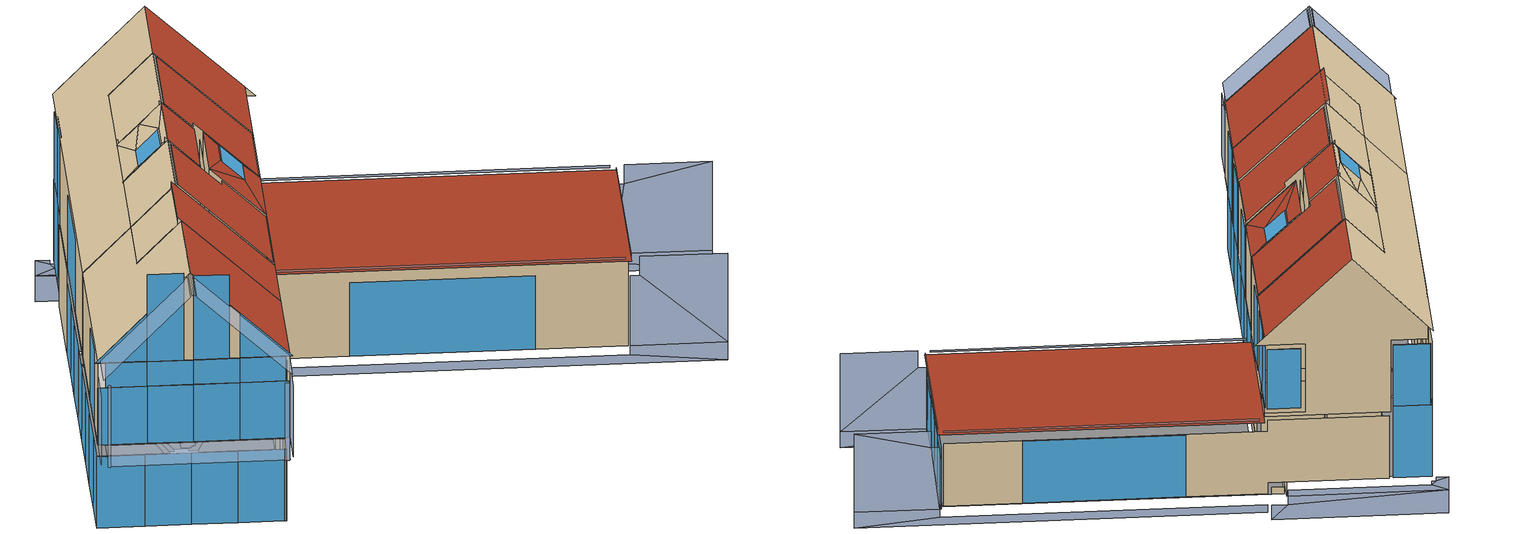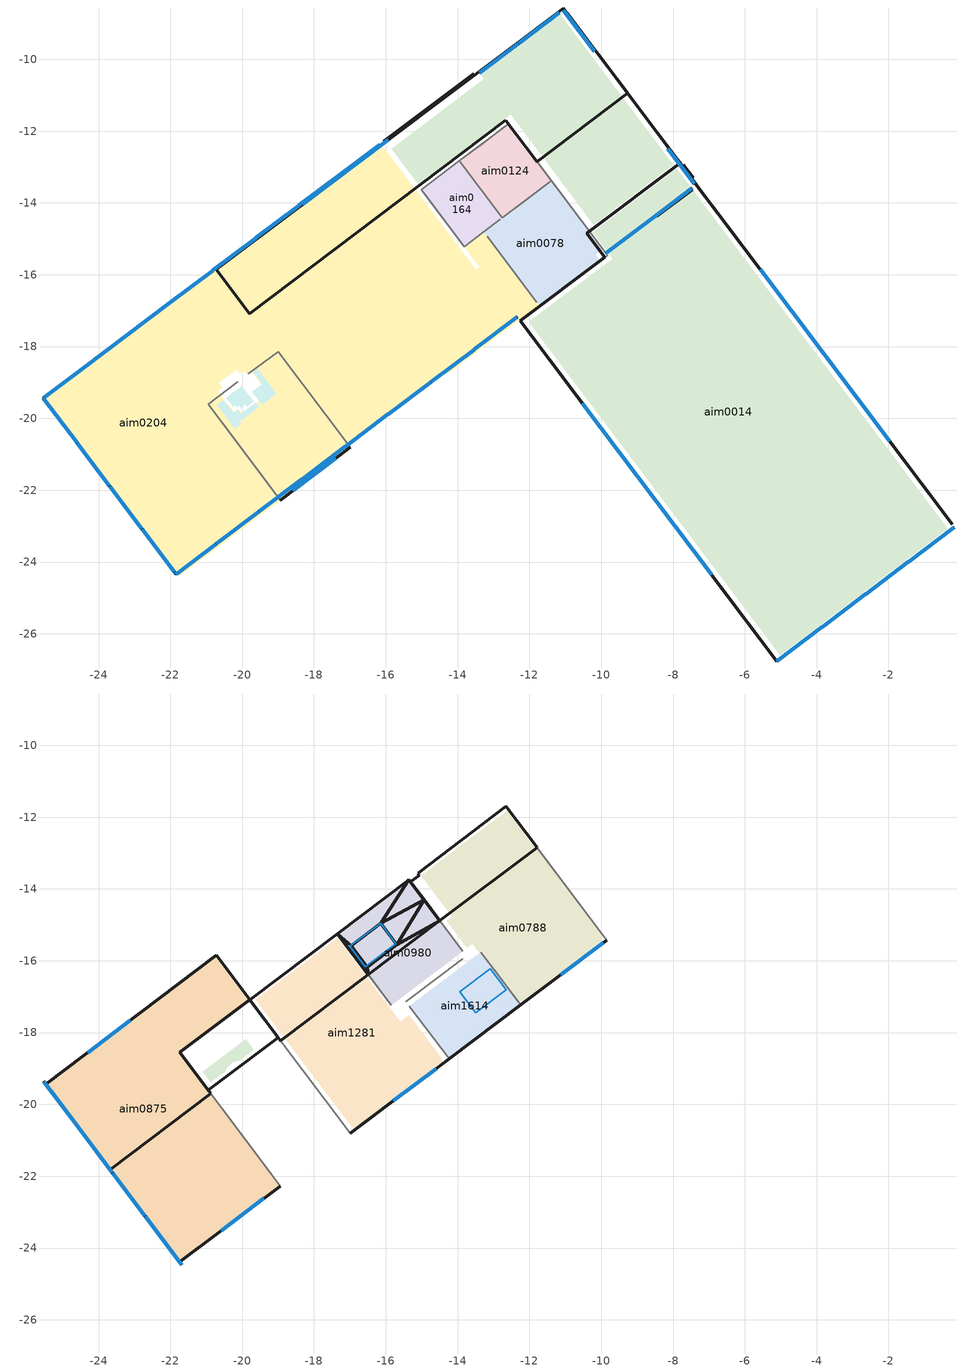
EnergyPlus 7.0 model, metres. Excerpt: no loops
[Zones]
aim0014
 floor outside (construction-51): -15.1,-13.48 -15.84,-12.49 -13.26,-10.55 -13.35,-10.43 -11.14,-8.76 -7.99,-12.94 -10.2,-14.6 -12.52,-11.53 z0
 floor outside (construction-26): -5.02,-26.59 -12.01,-17.31 -9.68,-15.55 -10.23,-14.81 -7.9,-13.05 -0.35,-23.07 z-0.55
 wall outside (construction-70): -13.56,-10.41 -16.05,-12.29 z0:3; -8.45,-14.37 -7.47,-13.63 z2.66:2.96; -7.44,-13.3 -7.72,-12.93 z-0.45:-0.15; -7.77,-12.86 -10.41,-14.85 -9.91,-15.52 -12.25,-17.29 z-0.55:0; -7.11,-13.81,5.76 -8.23,-12.33,5.76 -8.23,-12.33,2.93 -7.32,-13.52,2.93 -7.32,-13.52,2.78 -10.11,-9.83,2.78 -10.11,-9.83,5.76 -10.93,-8.73,5.76 -10.93,-8.73,6.31 -9.26,-10.95,9.2; -0.22,-22.95,-0.44 -1.97,-20.63,-0.44 -1.97,-20.63,2.15 -5.58,-15.84,2.15 -5.58,-15.84,-0.44 -7.39,-13.44,-0.44 -7.39,-13.44,0.02 -10.07,-9.88,0.02 -10.07,-9.88,2.62 -7.39,-13.44,2.62 -7.39,-13.44,2.16 -0.22,-22.95,2.16; -20.72,-15.85,3 -20.72,-15.85,6.1 -13.53,-10.43,6.1 -13.53,-10.43,3 -15.93,-12.24,3 -15.93,-12.24,5.7 -18.32,-14.05,5.7 -18.32,-14.05,3; -5.12,-26.76,-0.55 -5.12,-26.76,2.54 -12.25,-17.29,2.54 -12.25,-17.29,-0.55 -10.53,-19.57,-0.55 -10.53,-19.57,2.15 -6.92,-24.36,2.15 -6.92,-24.36,-0.55
 wall outside (construction-51): -19.79,-17.08,7.7 -12.65,-11.7,7.7 -11.79,-12.85,9.2 -9.26,-10.95,9.2 -11.06,-8.57,6.1 -20.72,-15.85,6.1
 wall outside (construction-267): -12.31,-9.56 -13.39,-10.38 / -10.19,-9.78 -11.06,-8.62 z0:3; -12.31,-9.56 -13.39,-10.38 z3:6.14; -1.97,-20.63 -5.58,-15.84 z-0.44:2.15; -15.93,-12.24 -18.32,-14.05 z3:5.7; -5.12,-26.76 -3.84,-25.8 -2.64,-24.89 -1.44,-23.99 -0.16,-23.03 z-0.55:1.55; -5.12,-26.76 -3.84,-25.8 -2.64,-24.89 -1.44,-23.99 -0.16,-23.03 z1.55:2; -10.19,-9.78 -11.02,-8.67 / -9.87,-15.4 -8.59,-14.43 z3:5.55; -7.41,-13.47 -8.15,-12.49 / -8.59,-14.43 -7.47,-13.59 z3.08:5.55; -10.53,-19.57 -6.92,-24.36 z-0.55:2.15; -12.31,-9.56,0 -12.31,-9.56,2.62 -12.07,-9.38,2.62 -12.07,-9.38,3 -11.18,-8.71,3 -11.18,-8.71,0; -12.31,-9.56,3.08 -12.31,-9.56,5.55 -11.18,-8.71,5.55 -11.18,-8.71,3 -12.07,-9.38,3 -12.07,-9.38,3.08
 wall to aim0788 (construction-31): -13.45,-12.31 -12.81,-11.83 z3:5.1; -15.07,-13.52 -14.73,-13.27 z3:5.03; -9.85,-15.43,3 -9.85,-15.43,6.1 -11.79,-12.85,9.2 -12.65,-11.7,7.7 -12.65,-11.7,3; -14.73,-13.27,5.03 -14.73,-13.27,3 -13.45,-12.31,3 -13.45,-12.31,5.1 -12.81,-11.83,5.1 -12.81,-11.83,3 -12.65,-11.7,3 -12.65,-11.7,7.7 -15.07,-13.52,7.7 -15.07,-13.52,5.03
 wall to aim0164 (construction-31): -15.01,-13.63 -13.95,-12.83 z0:3
 wall to aim0124 (construction-31): -13.35,-12.38 -12.71,-11.9 z0:2.1; -12.58,-11.8 -11.39,-13.38 z0:3; -13.95,-12.83,0 -13.35,-12.38,0 -13.35,-12.38,2.1 -12.71,-11.9,2.1 -12.71,-11.9,0 -12.58,-11.8,0 -12.58,-11.8,3 -13.95,-12.83,3
 wall to aim0875 (construction-31): -20.6,-16.01 -20.12,-16.65 z3:5.1; -19.79,-17.08,3 -19.79,-17.08,7.7 -20.72,-15.85,6.1 -20.72,-15.85,3 -20.6,-16.01,3 -20.6,-16.01,5.1 -20.12,-16.65,5.1 -20.12,-16.65,3
 wall to aim0980 (construction-31): -16.24,-14.41 -15.36,-13.74 / -17.35,-15.24 -16.47,-14.58 z3:5.03; -16.47,-14.58,5.03 -16.47,-14.58,3 -16.24,-14.41,3 -16.24,-14.41,5.03 -15.36,-13.74,5.03 -15.36,-13.74,7.7 -17.35,-15.24,7.7 -17.35,-15.24,5.03
 wall to aim1281 (construction-31): -19.65,-16.98 -19.01,-16.5 z3:5.1; -17.98,-15.72 -17.35,-15.24 z3:5.03; -19.65,-16.98,3 -19.65,-16.98,5.1 -19.01,-16.5,5.1 -19.01,-16.5,3 -17.98,-15.72,3 -17.98,-15.72,5.03 -17.35,-15.24,5.03 -17.35,-15.24,7.7 -19.79,-17.08,7.7 -19.79,-17.08,3
 wall to aim0078 (construction-31): -9.82,-15.46 -11.71,-16.88 z0:2.16; -9.93,-15.32,0 -9.93,-15.32,2.48 -11.04,-13.85,2.48 -11.04,-13.85,2.62 -11.31,-13.48,2.62 -11.31,-13.48,0
 wall to aim0204 (construction-31): -11.71,-16.88 -12.25,-17.29 z0:2.16
 window (PwindowType-20): -12.31,-9.56 -13.38,-10.37 / -11.18,-8.71 -12.27,-9.53 z0:2.99; -12.31,-9.56 -13.38,-10.37 z3:6.13; -11.18,-8.71 -12.3,-9.55 z3:5.54
 window (NPwindowType-158): -1.97,-20.63 -5.57,-15.85 z-0.44:2.14; -15.93,-12.24 -18.32,-14.04 z3:5.69; -10.53,-19.57 -6.93,-24.36 z-0.55:2.14
 window (NPwindowType-20): -5.12,-26.76 -3.85,-25.8 / -3.84,-25.8 -2.65,-24.9 / -2.64,-24.89 -1.45,-24 / -1.44,-23.99 -0.17,-23.03 z-0.55:1.54; -5.12,-26.76 -3.85,-25.8 / -3.84,-25.8 -2.65,-24.9 / -2.64,-24.89 -1.45,-24 / -1.44,-23.99 -0.17,-23.03 z1.55:1.99; -10.19,-9.78 -11.06,-8.63 z0:2.99; -10.19,-9.78 -11.02,-8.68 / -9.87,-15.4 -8.6,-14.44 z3:5.54; -7.41,-13.47 -8.15,-12.49 / -8.59,-14.43 -7.47,-13.59 z3.08:5.54
 roof outside (construction-51): -9.85,-15.43,6.1 -7.32,-13.52,6.1 -9.26,-10.95,9.2 -11.79,-12.85,9.2; -5.06,-26.84 -0.1,-23.11 -7.32,-13.52 -12.28,-17.26 z2.54
aim0078
 floor outside (construction-51): -11.71,-16.88 -13.27,-14.8 -11.39,-13.38 -10.37,-14.73 -10.57,-14.88 -10.02,-15.61 z0
 floor to aim0788 (construction-43): -12.9,-15.29 -13.27,-14.8 -11.39,-13.38 -11.02,-13.87 z3; -11.84,-16.7 -12.89,-15.31 -11,-13.89 -9.96,-15.28 z3
 wall to aim0164 (construction-31): -12.82,-14.46 -13.27,-14.8 z0:3
 wall to aim0124 (construction-31): -11.52,-13.48 -12.15,-13.96 z0:2.1; -12.76,-14.41,3 -11.39,-13.38,3 -11.39,-13.38,0 -11.52,-13.48,0 -11.52,-13.48,2.1 -12.15,-13.96,2.1 -12.15,-13.96,0 -12.76,-14.41,0
 wall to aim0204 (construction-31): -11.79,-16.77,2.48 -12.9,-15.3,2.48 -12.9,-15.3,2.62 -13.18,-14.93,2.62 -13.18,-14.93,0 -11.79,-16.77,0
aim0124
 floor outside (construction-51): -12.76,-14.41 -13.95,-12.83 -12.58,-11.8 -11.39,-13.38 z0
 floor to aim0788 (construction-43): -12.76,-14.41 -13.95,-12.83 -12.58,-11.8 -11.39,-13.38 z3
 wall to aim0164 (construction-31): -13.95,-12.83 -12.76,-14.41 z0:3
aim0164
 floor outside (construction-51): -13.82,-15.21 -15.01,-13.63 -13.95,-12.83 -12.76,-14.41 z0
 floor to aim0788 (construction-43): -13.82,-15.21 -15.01,-13.63 -13.95,-12.83 -12.76,-14.41 z3
 wall to aim0204 (construction-31): -14.93,-13.73 -13.89,-15.12 z0:2.13; -13.82,-15.21 -13.27,-14.8 z0:3; -13.82,-15.21,3 -15.01,-13.63,3 -15.01,-13.63,0 -14.93,-13.73,0 -14.93,-13.73,2.13 -13.89,-15.12,2.13 -13.89,-15.12,0 -13.82,-15.21,0
aim0204
 floor outside (construction-51): -12.25,-17.29 -13.82,-15.21 -13.27,-14.8 -11.71,-16.88 z0; -21.72,-24.24 -20,-19.87 -19.39,-19.41 -12.44,-17.25 z0; -19.39,-19.41 -19.58,-19.16 -19.45,-19.07 -12.44,-17.25 z0; -19.45,-19.07 -19.73,-18.7 -16.05,-12.46 -12.44,-17.25 z0; -21.72,-24.24 -20.22,-19.84 -20.1,-19.75 -20,-19.87 z0; -21.72,-24.24 -20.53,-19.69 -20.41,-19.6 -20.22,-19.84 z0; -21.72,-24.24 -25.33,-19.45 -20.62,-19.57 -20.53,-19.69 z0; -19.85,-18.79 -19.95,-18.67 -16.05,-12.46 -19.73,-18.7 z0; -20.07,-18.76 -20.16,-18.64 -16.05,-12.46 -19.95,-18.67 z0; -25.33,-19.45 -20.68,-19.23 -20.5,-19.47 -20.62,-19.57 z0; -25.33,-19.45 -20.65,-19.01 -20.56,-19.13 -20.68,-19.23 z0; -25.33,-19.45 -16.05,-12.46 -20.16,-18.64 -20.65,-19.01 z0
 floor to aim0788 (construction-43): -12.34,-17.18 -13.82,-15.21 -13.27,-14.8 -11.79,-16.77 z3
 floor to aim1614 (construction-43): -14.24,-18.73 -15.34,-17.27 -13.35,-15.76 -12.24,-17.23 z3
 floor to aim0014 (construction-43): -19.79,-17.08 -20.72,-15.85 -16.14,-12.4 -15.21,-13.63 z3
 floor to aim0980 (construction-43): -15.84,-17.24 -16.92,-15.81 -14.93,-14.31 -13.85,-15.74 z3; -16.92,-15.81 -17.35,-15.24 -15.36,-13.74 -14.93,-14.31 z3
 floor to aim1281 (construction-43): -16.94,-20.64 -19.62,-17.08 -17.36,-15.37 -15.6,-17.71 -15.35,-17.52 -14.43,-18.75 z3
 floor to aim1574 (construction-43): -18.9,-22.12 -20.2,-20.4 -19.95,-20.22 -19.86,-20.34 -18.75,-19.51 -19.4,-18.65 -19.03,-18.37 -17.18,-20.83 z3
 floor to aim1321 (construction-43): -21.31,-19.12 -21.74,-18.55 -19.79,-17.08 -19,-18.14 -19.5,-18.52 -19.87,-18.03 z3
 floor to aim0875 (construction-43): -21.74,-24.39 -25.47,-19.43 -20.72,-15.85 -19.79,-17.08 -21.74,-18.55 -18.94,-22.28 z3
 wall outside (construction-267): -16.17,-12.38 -17.23,-13.17 -18.43,-14.08 -19.63,-14.98 -20.82,-15.88 -22.02,-16.79 -23.22,-17.69 -24.42,-18.59 -25.54,-19.43 -24.59,-20.69 -23.69,-21.89 -22.79,-23.08 -21.88,-24.28 -21.84,-24.34 -20.72,-23.49 -19.52,-22.59 -18.33,-21.69 -17.13,-20.79 -15.93,-19.88 -14.73,-18.98 -13.53,-18.08 -12.34,-17.18 z0:2.62
 window (NPwindowType-20): -21.84,-24.34 -20.73,-23.5 / -20.72,-23.49 -19.53,-22.6 / -19.52,-22.59 -18.33,-21.7 / -18.33,-21.69 -17.14,-20.79 / -17.13,-20.79 -15.94,-19.89 / -15.93,-19.88 -14.74,-18.99 / -14.73,-18.98 -13.54,-18.08 / -13.53,-18.08 -12.35,-17.18 / -21.88,-24.28 -21.85,-24.33 / -23.69,-21.89 -22.79,-23.08 / -22.79,-23.08 -21.89,-24.27 / -24.59,-20.69 -23.69,-21.88 / -25.54,-19.43 -24.6,-20.68 z0:2.62
 window (PwindowType-20): -16.17,-12.38 -17.22,-13.17 / -17.23,-13.17 -18.42,-14.07 / -18.43,-14.08 -19.62,-14.97 / -19.63,-14.98 -20.82,-15.88 / -20.82,-15.88 -22.01,-16.78 / -22.02,-16.79 -23.21,-17.68 / -23.22,-17.69 -24.41,-18.58 / -24.42,-18.59 -25.53,-19.43 z0:2.62
aim1574
 floor outside (construction-70): -20.25,-19.67 -20.44,-19.43 -20.01,-19.1 -19.68,-19.53 -19.87,-19.67 -19.91,-19.61 -20.04,-19.7 -20.08,-19.64 -20.14,-19.69 -20.19,-19.63 z0.59
 floor to aim0204 (construction-31): -20.2,-20.28 -20.7,-19.62 -20.52,-19.49 -20.25,-19.85 -20.13,-19.76 -20.04,-19.88 -19.62,-19.56 -19.53,-19.68 -20.07,-20.09 -20.02,-20.15 z2.84; -19.45,-19.62 -19.72,-19.26 -19.44,-19.05 -19.72,-18.68 -19.6,-18.59 -19.05,-19.32 z2.84
 wall outside (construction-70): -18.94,-22.28,3 -18.59,-22.01,3 -18.59,-22.01,5.7 -17.39,-21.11,5.7 -17.39,-21.11,3 -16.99,-20.81,3 -16.99,-20.81,6.1 -18.94,-22.28,6.1
 wall outside (construction-267): -18.59,-22.01 -17.39,-21.11 z3:5.7
 wall to aim1281 (construction-31): -19,-18.14,3 -19,-18.14,9.31 -16.99,-20.81,6.1 -16.99,-20.81,3
 wall to aim0875 (construction-31): -20.56,-20.13 -19.42,-21.64 z3:5.03; -18.94,-22.28,6.1 -20.95,-19.61,9.31 -20.95,-19.61,3 -20.56,-20.13,3 -20.56,-20.13,5.03 -19.42,-21.64,5.03 -19.42,-21.64,3 -18.94,-22.28,3
 wall to aim1321 (construction-31): -19,-18.14 -19.82,-18.76 z3:9.07; -20.12,-18.99 -20.95,-19.61 z3.08:9.07
 window (NPwindowType-158): -18.59,-22.01 -17.4,-21.11 z3:5.69
 roof outside (construction-51): -18.94,-22.28,6.1 -16.99,-20.81,6.1 -19,-18.14,9.31 -20.95,-19.61,9.31
aim0788
 wall outside (construction-51): -14.49,-14.89,9.2 -11.79,-12.85,9.2 -12.65,-11.7,7.7 -15.11,-13.56,7.7 -15.07,-13.61,7.77 -15.32,-13.8,7.77
 wall outside (construction-70): -12.24,-17.23,3 -11.13,-16.39,3 -11.13,-16.39,5.7 -9.93,-15.49,5.7 -9.93,-15.49,3 -9.85,-15.43,3 -9.85,-15.43,6.1 -12.24,-17.23,6.1
 wall outside (construction-267): -11.13,-16.39 -9.93,-15.49 z3:5.7
 wall to aim1614 (construction-31): -12.85,-16.43 -12.37,-17.07 z3:5.1; -12.24,-17.23,6.1 -13.35,-15.76,7.87 -13.35,-15.76,3 -12.85,-16.43,3 -12.85,-16.43,5.1 -12.37,-17.07,5.1 -12.37,-17.07,3 -12.24,-17.23,3
 wall to aim0980 (construction-31): -14.93,-14.31,3 -14.93,-14.31,8.44 -15.23,-13.91,7.92 -15.23,-13.91,3; -13.85,-15.74,3 -13.85,-15.74,8.18 -14.53,-14.83,9.27 -14.53,-14.83,8.76 -14.74,-14.55,8.76 -14.93,-14.31,8.44 -14.93,-14.31,3
 window (NPwindowType-158): -11.13,-16.39 -9.94,-15.49 z3:5.69
 roof outside (construction-51): -13.74,-15.64,8.19 -13.5,-15.45,8.19 -12.21,-17.16,6.13 -9.94,-15.45,6.13 -11.79,-12.99,9.09 -14.3,-14.89,9.09
aim0875
 wall outside (construction-51): -23.68,-21.82,9.2 -20.88,-19.7,9.2 -21.74,-18.55,7.7 -19.79,-17.08,7.7 -20.72,-15.85,6.1 -25.47,-19.43,6.1
 wall outside (construction-70): -25.47,-19.43,3 -25.47,-19.43,6.1 -20.72,-15.85,6.1 -20.72,-15.85,3 -23.12,-17.66,3 -23.12,-17.66,5.7 -24.31,-18.56,5.7 -24.31,-18.56,3; -21.74,-24.39,3 -20.58,-23.51,3 -20.58,-23.51,5.7 -19.38,-22.61,5.7 -19.38,-22.61,3 -18.94,-22.28,3 -18.94,-22.28,6.1 -21.74,-24.39,6.1
 wall outside (construction-267): -23.12,-17.66 -24.31,-18.56 / -20.58,-23.51 -19.38,-22.61 z3:5.7; -25.47,-19.43 -24.51,-20.71 -23.61,-21.91 -22.7,-23.11 -21.74,-24.39 z3:5.1; -25.32,-19.63 -24.51,-20.71 -23.61,-21.91 -22.7,-23.11 z5.1:6; -21.8,-24.31,5.1 -21.8,-24.31,5.85 -21.89,-24.19,5.85 -21.89,-24.19,6 -22.7,-23.11,6 -22.7,-23.11,5.1; -24.51,-20.71,6 -24.51,-20.71,7.76 -25.53,-19.36,6; -23.61,-21.91,6 -23.61,-21.91,9.08 -23.68,-21.82,9.2 -24.51,-20.71,7.76 -24.51,-20.71,6; -22.7,-23.11,6 -22.7,-23.11,7.64 -23.61,-21.91,9.08 -23.61,-21.91,6; -21.68,-24.47,6 -22.7,-23.11,7.64 -22.7,-23.11,6
 wall to aim1321 (construction-31): -21.16,-18.11 -20.36,-17.51 z3:5.44; -21.16,-18.11,3 -21.16,-18.11,5.44 -20.36,-17.51,5.44 -20.36,-17.51,3 -19.79,-17.08,3 -19.79,-17.08,7.7 -21.74,-18.55,7.7 -21.74,-18.55,3; -21.04,-19.49,3 -21.74,-18.55,3 -21.74,-18.55,7.7 -21.04,-19.49,8.92
 window (NPwindowType-20): -25.47,-19.43 -24.51,-20.71 / -24.51,-20.71 -23.61,-21.9 / -23.61,-21.91 -22.71,-23.1 / -22.7,-23.11 -21.75,-24.38 z3:5.09; -25.32,-19.63 -24.51,-20.71 / -24.51,-20.71 -23.61,-21.9 / -23.61,-21.91 -22.71,-23.1 / -22.7,-23.11 -21.82,-24.28 z5.1:5.99; -24.51,-20.71 -23.8,-21.65 z6:9.19; -23.61,-21.91 -22.92,-22.82 z6:9.07; -24.51,-20.71,6.01 -24.51,-20.71,7.75 -25.52,-19.37,6.01; -21.68,-24.46,6.01 -22.7,-23.11,7.63 -22.7,-23.11,6.01
 window (NPwindowType-158): -23.12,-17.66 -24.31,-18.56 / -20.58,-23.51 -19.39,-22.62 z3:5.69
 roof outside (construction-51): -21.74,-24.39,6.1 -18.94,-22.28,6.1 -20.88,-19.7,9.2 -23.68,-21.82,9.2
aim0980
 wall outside (construction-51): -16.14,-14.96,8.22 -14.93,-14.31,8.44 -15.36,-13.74,7.7; -17.35,-15.24,7.7 -16.97,-15.58,8.22 -16.14,-14.96,8.22 -15.36,-13.74,7.7; -15.69,-15.56,9 -14.49,-14.89,9.2 -14.93,-14.31,8.44; -15.69,-15.56,9 -14.93,-14.31,8.44 -16.14,-14.96,8.22; -16.48,-16.39,9.2 -16.97,-15.58,8.22 -17.35,-15.24,7.7; -16.48,-16.39,9.2 -14.49,-14.89,9.2 -15.69,-15.56,9 -16.52,-16.18,9; -16.48,-16.39,9.2 -16.52,-16.18,9 -16.97,-15.58,8.22
 wall outside (construction-267): -16.52,-16.18,9 -15.69,-15.56,9 -16.14,-14.96,8.22 -16.97,-15.58,8.22
 wall to aim1281 (construction-31): -16.86,-15.9 -16.37,-16.54 z3:5.1; -15.84,-17.24,8.18 -16.53,-16.33,9.28 -16.53,-16.33,8.76 -16.74,-16.06,8.76 -16.92,-15.81,8.44 -16.92,-15.81,3 -16.86,-15.9,3 -16.86,-15.9,5.1 -16.37,-16.54,5.1 -16.37,-16.54,3 -15.84,-17.24,3; -16.92,-15.81,8.44 -17.35,-15.24,7.7 -17.35,-15.24,3 -16.92,-15.81,3
 wall to aim1614 (construction-31): -15.44,-17.14 -13.86,-15.95 z3:7.87
 roof outside (construction-51): -15.84,-17.24,8.18 -13.85,-15.74,8.18 -14.49,-14.89,9.2 -16.48,-16.39,9.2
 skylight (PwindowType-72): -15.72,-15.52,8.95 -16.14,-14.96,8.22 -17,-15.6,8.22 -16.57,-16.17,8.95
aim1281
 wall outside (construction-51): -18.93,-18.23,9.2 -16.48,-16.39,9.2 -17.35,-15.24,7.7 -19.79,-17.08,7.7
 wall outside (construction-70): -16.99,-20.81,3 -15.79,-19.9,3 -15.79,-19.9,5.7 -14.59,-19,5.7 -14.59,-19,3 -14.24,-18.73,3 -14.24,-18.73,6.1 -16.99,-20.81,6.1
 wall outside (construction-267): -15.79,-19.9 -14.59,-19 z3:5.7
 wall to aim1321 (construction-31): -19,-18.14,3 -19,-18.14,9.07 -19.79,-17.08,7.7 -19.79,-17.08,3
 wall to aim1614 (construction-31): -14.24,-18.73,3 -15.34,-17.27,3 -15.34,-17.27,7.87 -14.24,-18.73,6.1
 window (NPwindowType-158): -15.79,-19.9 -14.6,-19.01 z3:5.69
 roof outside (construction-51): -16.87,-20.68,6.13 -14.41,-18.83,6.13 -15.27,-17.69,7.51 -15.52,-17.87,7.51 -16.51,-16.55,9.09 -18.72,-18.22,9.09
aim1321
 floor outside (construction-70): -20.58,-19.16 -20.71,-18.98 -20.17,-18.57 -20.08,-18.69 -20.26,-18.83 -20.31,-18.77 -20.43,-18.86 -20.38,-18.92 -20.56,-19.05 -20.52,-19.11 z2.73; -20.58,-19.16 -20.71,-18.98 -20.17,-18.57 -20.08,-18.69 -20.26,-18.83 -20.31,-18.77 -20.43,-18.86 -20.38,-18.92 -20.56,-19.05 -20.52,-19.11 z2.98
 floor to aim0204 (construction-31): -20.88,-19.38 -21.1,-19.09 -19.9,-18.18 -19.68,-18.48 -20.08,-18.78 -20.12,-18.79 -20.15,-18.79 -20.19,-18.8 -20.23,-18.82 -20.26,-18.83 -20.29,-18.85 -20.32,-18.87 -20.35,-18.9 -20.38,-18.92 -20.4,-18.95 -20.43,-18.98 -20.45,-19.01 -20.46,-19.05 -20.48,-19.08 z2.84
 wall outside (construction-51): -20.95,-19.61,9.07 -19,-18.14,9.07 -19.79,-17.08,7.7 -21.74,-18.55,7.7
aim1614
 wall outside (construction-70): -14.24,-18.73 -12.24,-17.23 z3:6.1
 roof outside (construction-51): -12.68,-16.83,6.66 -13.35,-15.76,7.87 -13.14,-16.21,7.41; -15.34,-17.27,7.87 -13.97,-16.83,7.41 -13.14,-16.21,7.41 -13.35,-15.76,7.87; -14.24,-18.73,6.1 -12.24,-17.23,6.1 -12.68,-16.83,6.66 -13.5,-17.45,6.66; -12.68,-16.83,6.66 -12.24,-17.23,6.1 -13.35,-15.76,7.87; -15.34,-17.27,7.87 -13.5,-17.45,6.66 -13.97,-16.83,7.41; -14.24,-18.73,6.1 -13.5,-17.45,6.66 -15.34,-17.27,7.87
 roof outside (construction-7): -13.5,-17.45,6.66 -12.68,-16.83,6.66 -13.14,-16.21,7.41 -13.97,-16.83,7.41
 skylight (PwindowType-72): -13.94,-16.87,7.36 -13.5,-17.45,6.66 -12.64,-16.81,6.66 -13.08,-16.22,7.36
shading: -19.65,-18.93 -20.35,-18.83 / -20.35,-18.83 -20.45,-19.53 / -20.45,-19.53 -19.75,-19.63 / -19.75,-19.63 -19.65,-18.93 z-1.8:-0.55; -0.22,-22.95 -7.21,-13.68 / -5.18,-26.68 -12.15,-17.42 z2.62:2.7; -26.65,-20.32 -25.55,-19.49 z3.08:5.54; -22.92,-25.27 -21.81,-24.44 z3.11:5.7; -23.14,-25.28 -23.23,-25.16 z3.08:5.91; -26.62,-20.65 -26.67,-20.59 z3.08:6.06; -0.24,-23.21 -4.91,-26.73 z2.63:2.7; -19.65,-18.93 -20.35,-18.83 / -20.35,-18.83 -20.45,-19.53 / -20.45,-19.53 -19.75,-19.63 / -19.75,-19.63 -19.65,-18.93 z-0.55:-0.27; -24.92,-22.62,9.09 -23.81,-21.79,9.09 -25.5,-19.55,6.18 -26.6,-20.38,6.18; -24.85,-22.7,9.2 -9.4,-11.06,9.2 -9.44,-11.02,9.14 -24.89,-22.66,9.14; -24.82,-22.75,9.15 -9.37,-11.1,9.15 -9.4,-11.06,9.2 -24.85,-22.7,9.2; -22.94,-25.25,6.13 -21.83,-24.42,6.13 -23.69,-21.96,9.09 -24.79,-22.79,9.09; 1.76,-25.58,-1.2 -0.13,-23.07,-0.89 -0.13,-23.07,-0.55 1.76,-25.58,-0.55; 1.76,-25.58,-1.2 -7.39,-13.44,-1.2 -7.39,-13.44,-0.89 -0.13,-23.07,-0.89; -7.44,-13.3,-1.5 -7.81,-12.81,-0.9 -11.36,-8.11,-0.55 -11.36,-8.11,-1.5; -7.81,-12.81,-0.9 -7.81,-12.81,-0.55 -11.36,-8.11,-0.55; -7.44,-13.3,-1.5 -7.44,-13.3,-0.9 -7.81,-12.81,-0.9; -3.19,-29.32,-1.2 -12.15,-17.42,-1.2 -12.15,-17.42,-0.89 -5.08,-26.8,-0.89; -3.19,-29.32,-1.2 -5.08,-26.8,-0.89 -5.08,-26.8,-0.55 -3.19,-29.32,-0.55; -22.98,-25.19 -21.84,-24.34 -25.36,-19.67 -26.5,-20.53 z3; 1.76,-25.58,-0.55 -0.13,-23.07,-0.55 0.05,-23.31,2.01 1.76,-25.58,2.7; 1.76,-25.58,2.7 0.05,-23.31,2.01 0.05,-23.31,2.7; 0.05,-23.31,2.01 -0.13,-23.07,-0.55 -0.13,-23.07,2.01; -10.99,-8.6,-0.3 -11.08,-8.47,-0.15 -11.36,-8.11,0 -11.36,-8.11,-0.55; -11.08,-8.47,-0.15 -11.08,-8.47,0 -11.36,-8.11,0; -7.81,-12.81,-0.55 -7.81,-12.81,-0.3 -10.99,-8.6,-0.3 -11.36,-8.11,-0.55; -10.99,-8.6,-0.3 -10.99,-8.6,-0.15 -11.08,-8.47,-0.15; -3.19,-29.32,-0.55 -5.08,-26.8,-0.55 -5.08,-26.8,2.01 -4.9,-27.05,2.01; -3.19,-29.32,-0.55 -4.9,-27.05,2.01 -4.9,-27.05,2.7 -3.19,-29.32,2.7
[Site:Location]
Annapolis  MD United States: Latitude {deg}=38.9767; Longitude {deg}=-76.49; Time Zone {hr}=-6.37416; Elevation {m}=9
[Site:GroundTemperature:BuildingSurface]
18.89, 18.92, 19.02, 19.12, 19.21, 19.23, 19.07, 19.32, 19.09, 19.21, 19.13, 18.96
[SizingPeriod:DesignDay] Day of Month=21; Humidity Indicating Type=Wet-Bulb
Name | Maximum Dry-Bulb Temperature {C} | Wet-Bulb at Max {C} | Barometric Pressure {Pa} | Wind Speed {m/s} | Wind Direction {deg} | Month | Day Type | Daily Dry-Bulb Temperature Range {deltaC} | Barometric Pressure {Pa}}
GBS_04R20_247113 Winter | -11.6 | -11.6 | 99400 | 4.5 | 290 | 1 | WinterDesignDay
GBS_04R20_247113 Summer | 32.6 | 23.2 |  | 0 | 0 | 7 | SummerDesignDay | 10.4 | 99800
[BUILDING]
Sample House: Building Azimuth=0; Building Terrain=Suburbs; Loads Convergence Tolerance=4E-02; Temperature Convergence Tolerance=4E-01; Solar Distribution=MinimalShadowing; Max Number of Warmup Days=25; Minimum Number of Warmup Days=6
[MATERIAL]
mat-247: Smooth, 0.00954, 0.162516, 1121.29, 1465.38, 0.9, 0.75, 0.75
mat-416: Smooth, 0.0762, 0.0415376, 240.277, 711.756, 0.9, 0.75, 0.75
mat-384: Smooth, 0.01905, 0.11544, 512.591, 1381.644, 0.9, 0.75, 0.75
mat-391: Smooth, 0.01777, 0.11544, 512.591, 1256.04, 0.9, 0.75, 0.75
mat-353: Smooth, 0.01588, 0.160266, 800.923, 837.36, 0.9, 0.75, 0.75
mat-161: Smooth, 0.0254, 0.721, 2659, 837, 0.9, 0.75, 0.75
mat-420: Smooth, 0.03176, 0.0346147, 28.8332, 1214.172, 0.9, 0.75, 0.75
mat-400: Smooth, 0.15569, 0.0432684, 9.61108, 837.36, 0.9, 0.75, 0.75
mat-399: Smooth, 0.09013, 0.0432684, 9.61108, 837.36, 0.9, 0.75, 0.75
mat-378: MediumRough, 0.20422, 1.73073, 1842.12, 837.36, 0.9, 0.75, 0.75
mat-266: MediumRough, 0.20321, 1.3112, 2242.58, 837.36, 0.9, 0.75, 0.75
[MATERIAL:NoMass]
mat-244: Smooth, 0.0105666
mat-448: Smooth, 1.6255
mat-488: Smooth, 0.0299387
mat-450: Smooth, 2.09747
mat-232: Smooth, 0.0264165
mat-456: Smooth, 2.5853
mat-248: MediumRough, 0.366309
mat-477: MediumRough, 11.2711
[MATERIAL:AirGap]
mat-464: 0.109188
[CONSTRUCTION]
PwindowType-72: Glaze-L1-PwindowType-72, Gas-L2-PwindowType-72, Glaze-L3-PwindowType-72
PwindowType-20: Glaze-L1-PwindowType-20, Gas-L2-PwindowType-20, Glaze-L3-PwindowType-20
NPwindowType-158: Glaze-L1-NPwindowType-158, Gas-L2-NPwindowType-158, Glaze-L3-NPwindowType-158
NPwindowType-20: Glaze-L1-NPwindowType-20, Gas-L2-NPwindowType-20, Glaze-L3-NPwindowType-20
construction-51: mat-247, mat-244, mat-416, mat-416, mat-384
construction-70: mat-391, mat-244, mat-384, mat-448, mat-353
construction-31: mat-353, mat-464, mat-353
construction-267: mat-488, mat-161, mat-244, mat-450, mat-420, mat-353
construction-7: mat-232, mat-244, mat-384, mat-400, mat-400, mat-353
construction-43: mat-384, mat-456, mat-399, mat-248
construction-26: mat-477, mat-378, mat-266, mat-248
[WindowMaterial:Glazing]
Glaze-L1-PwindowType-72; Glaze-L3-PwindowType-72; Glaze-L1-NPwindowType-158; Glaze-L3-NPwindowType-158: SpectralAverage, , 0.006, 0.775, 0.071, 0.071, 0.881, 0.08, 0.08, 0, 0.84, 0.84, 0.9
Glaze-L1-PwindowType-20; Glaze-L1-NPwindowType-20: SpectralAverage, , 0.003, 0.74, 0.09, 0.1, 0.82, 0.11, 0.12, 0, 0.84, 0.2, 0.9
Glaze-L3-PwindowType-20; Glaze-L3-NPwindowType-20: SpectralAverage, , 0.003, 0.837, 0.075, 0.075, 0.898, 0.081, 0.081, 0, 0.84, 0.84, 0.9
[WindowMaterial:Gas]
Gas-L2-PwindowType-72; Gas-L2-NPwindowType-158: Air, 0.0063
Gas-L2-PwindowType-20; Gas-L2-NPwindowType-20: Air, 0.0127
[AvailabilityManager:Scheduled] Schedule=COMPACT-HVAC-ALWAYS
aim0014-AirSystem-Availability; aim0078-AirSystem-Availability; aim0204-AirSystem-Availability; aim0980-AirSystem-Availability; aim1321-AirSystem-Availability; aim1574-AirSystem-Availability; aim1614-AirSystem-Availability
[ZONE]
aim0014: 0, 0, 0, 0, 1, 1, 3.39397, 379.235, 111.738
aim0078: 0, 0, 0, 0, 1, 1, 2.28001, 13.4597, 5.903344
aim0124: 0, 0, 0, 0, 1, 1, 2.41493, 8.196143, 3.393948
aim0164: 0, 0, 0, 0, 1, 1, 2.40207, 6.329417, 2.634987
aim0204: 0, 0, 0, 0, 1, 1, 2.70614, 190.634, 70.4449
aim0788: 0, 0, 0, 0, 1, 1, 4.75116, 62.994, 13.2586
aim0875: 0, 0, 0, 0, 1, 1, 4.04972, 103.386, 25.5291
aim0980: 0, 0, 0, 0, 1, 1, 4.43991, 27.7371, 6.24723
aim1281: 0, 0, 0, 0, 1, 1, 4.8003, 63.0742, 13.1396
aim1321: 0, 0, 0, 0, 1, 1, 6.37377, 13.5298, 2.122727
aim1574: 0, 0, 0, 0, 1, 1, 5.98295, 28.9592, 4.840291
aim1614: 0, 0, 0, 0, 1, 1, 3.23066, 14.8148, 4.585677
[PEOPLE]
people-aim0014: aim0014, aim0026, People, 0.841964, 0.5, 0.608696, aim0014-peep-activ-level
people-aim0078: aim0078, aim0026, People, 0.0557865, 0.5, 0.608696, aim0078-peep-activ-level
people-aim0124: aim0124, aim0026, People, 0.0320728, 0.5, 0.608696, aim0124-peep-activ-level
people-aim0164: aim0164, aim0026, People, 0.0249006, 0.5, 0.608696, aim0164-peep-activ-level
people-aim0204: aim0204, aim0026, People, 0.665703, 0.5, 0.608696, aim0204-peep-activ-level
people-aim0788: aim0788, peopleSched-12, People, 0.125294, 0.5, 0.608696, aim0788-peep-activ-level
people-aim0875: aim0875, peopleSched-12, People, 0.24125, 0.5, 0.608696, aim0875-peep-activ-level
people-aim0980: aim0980, peopleSched-12, People, 0.0590362, 0.5, 0.608696, aim0980-peep-activ-level
people-aim1281: aim1281, peopleSched-12, People, 0.124169, 0.5, 0.608696, aim1281-peep-activ-level
people-aim1321: aim1321, peopleSched-12, People, 0.0269447, 0.5, 0.608696, aim1321-peep-activ-level
people-aim1574: aim1574, peopleSched-12, People, 0.00234853, 0.5, 0.608696, aim1574-peep-activ-level
people-aim1614: aim1614, peopleSched-12, People, 0.0433345, 0.5, 0.608696, aim1614-peep-activ-level
[LIGHTS] Design Level Calculation Method=LightingLevel; Return Air Fraction=0; Fraction Radiant=0.35; Fraction Visible=0.25; Fraction Replaceable.=0; LightEndUseKey=GeneralLights
Name | Zone | Schedule | Design Level
lights-aim0014 | aim0014 | aim0020 | 540.811
lights-aim0078 | aim0078 | aim0020 | 28.5722
lights-aim0124 | aim0124 | aim0020 | 16.4267
lights-aim0164 | aim0164 | aim0020 | 12.7533
lights-aim0204 | aim0204 | aim0020 | 340.953
lights-aim0788 | aim0788 | LightSched-50 | 64.1719
lights-aim0875 | aim0875 | LightSched-50 | 123.561
lights-aim0980 | aim0980 | LightSched-50 | 30.2366
lights-aim1281 | aim1281 | LightSched-50 | 63.5958
lights-aim1321 | aim1321 | LightSched-50 | 10.274
lights-aim1574 | aim1574 | LightSched-50 | 23.427
lights-aim1614 | aim1614 | LightSched-50 | 22.1947
[ElectricEquipment] Design Level Calculation Method=EquipmentLevel; Fraction Latent=0; Fraction Radiant=0.3; Fraction Lost=0; Default end use category=0
Name | Zone | Schedule | Design Level
electrical-aim0014 | aim0014 | aim0020 | 412.518
electrical-aim0078 | aim0078 | aim0020 | 27.3324
electrical-aim0124 | aim0124 | aim0020 | 15.714
electrical-aim0164 | aim0164 | aim0020 | 12.2
electrical-aim0204 | aim0204 | aim0020 | 326.159
electrical-aim0788 | aim0788 | EquipSched-50 | 61.3875
electrical-aim0875 | aim0875 | EquipSched-50 | 118.2
electrical-aim0980 | aim0980 | EquipSched-50 | 28.9246
electrical-aim1281 | aim1281 | EquipSched-50 | 60.8364
electrical-aim1321 | aim1321 | EquipSched-50 | 13.2015
electrical-aim1574 | aim1574 | EquipSched-50 | 1.15066
electrical-aim1614 | aim1614 | EquipSched-50 | 21.2316
[Schedule:Day:Interval]
aim0017: NO, 5:00, 0.1, 6:00, 0.3, 10:00, 0.45, 18:00, 0.3, 19:00, 0.6, 20:00, 0.8, 21:00, 0.9, 22:00, 0.8, 23:00, 0.6, 24:00, 0.3
aim0023; ds-311-Occ; ds-312-Occ; ds-313-Occ: NO, 6:00, 0.9, 7:00, 0.7, 9:00, 0.4, 15:00, 0.2, 16:00, 0.3, 19:00, 0.5, 21:00, 0.7, 22:00, 0.8, 24:00, 0.9
ds-374-Equip; ds-375-Equip; ds-376-Equip: NO, 6:00, 0.3, 10:00, 0.45, 18:00, 0.3, 19:00, 0.6, 20:00, 0.8, 21:00, 0.9, 22:00, 0.8, 23:00, 0.6, 24:00, 0.3
ds-374-Light; ds-375-Light; ds-376-Light: NO, 5:00, 0.05, 6:00, 0.3, 10:00, 0.45, 18:00, 0.3, 19:00, 0.6, 20:00, 0.8, 21:00, 0.9, 22:00, 0.8, 23:00, 0.6, 24:00, 0.3
[Schedule:Week:Daily]
aim0018: aim0017, aim0017, aim0017, aim0017, aim0017, aim0017, aim0017, aim0017, aim0017, aim0017, aim0017, aim0017
aim0024: aim0023, aim0023, aim0023, aim0023, aim0023, aim0023, aim0023, aim0023, aim0023, aim0023, aim0023, aim0023
ws-79-Equip: ds-376-Equip, ds-374-Equip, ds-374-Equip, ds-374-Equip, ds-374-Equip, ds-374-Equip, ds-375-Equip, ds-376-Equip, ds-374-Equip, ds-376-Equip, ds-376-Equip, ds-376-Equip
ws-4-Occ: ds-313-Occ, ds-311-Occ, ds-311-Occ, ds-311-Occ, ds-311-Occ, ds-311-Occ, ds-312-Occ, ds-313-Occ, ds-311-Occ, ds-313-Occ, ds-313-Occ, ds-313-Occ
ws-79-Light: ds-376-Light, ds-374-Light, ds-374-Light, ds-374-Light, ds-374-Light, ds-374-Light, ds-375-Light, ds-376-Light, ds-374-Light, ds-376-Light, ds-376-Light, ds-376-Light
[Schedule:Year]
aim0020: Fraction, aim0018, 01, 01, 12, 31
aim0026: Fraction, aim0024, 01, 01, 12, 31
EquipSched-50: Fraction, ws-79-Equip, 01, 01, 12, 31
peopleSched-12: Fraction, ws-4-Occ, 01, 01, 12, 31
LightSched-50: Fraction, ws-79-Light, 01, 01, 12, 31
[SCHEDULE:COMPACT]
COMPACT-HVAC-ALWAYS: Any-Number, Through: 12/31, For: AllDays, Until: 24:00, 1
[Schedule:Compact]
aim0014-peep-activ-level; aim0078-peep-activ-level; aim0124-peep-activ-level; aim0164-peep-activ-level; aim0204-peep-activ-level; aim0788-peep-activ-level; aim0875-peep-activ-level; aim0980-peep-activ-level; aim1281-peep-activ-level; aim1321-peep-activ-level; aim1574-peep-activ-level; aim1614-peep-activ-level: Any Number, Through: 12/31, For: AllDays, Until: 24:00
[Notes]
== Converted from gbXML file using Autodesk's Green Building Studio web service == !
== gbXML2EnergyPlus stylesheet version 5.0.0.0                                  == !
== Please see your Project End User License Agreement for use restrictions.     == !
Basic description:
